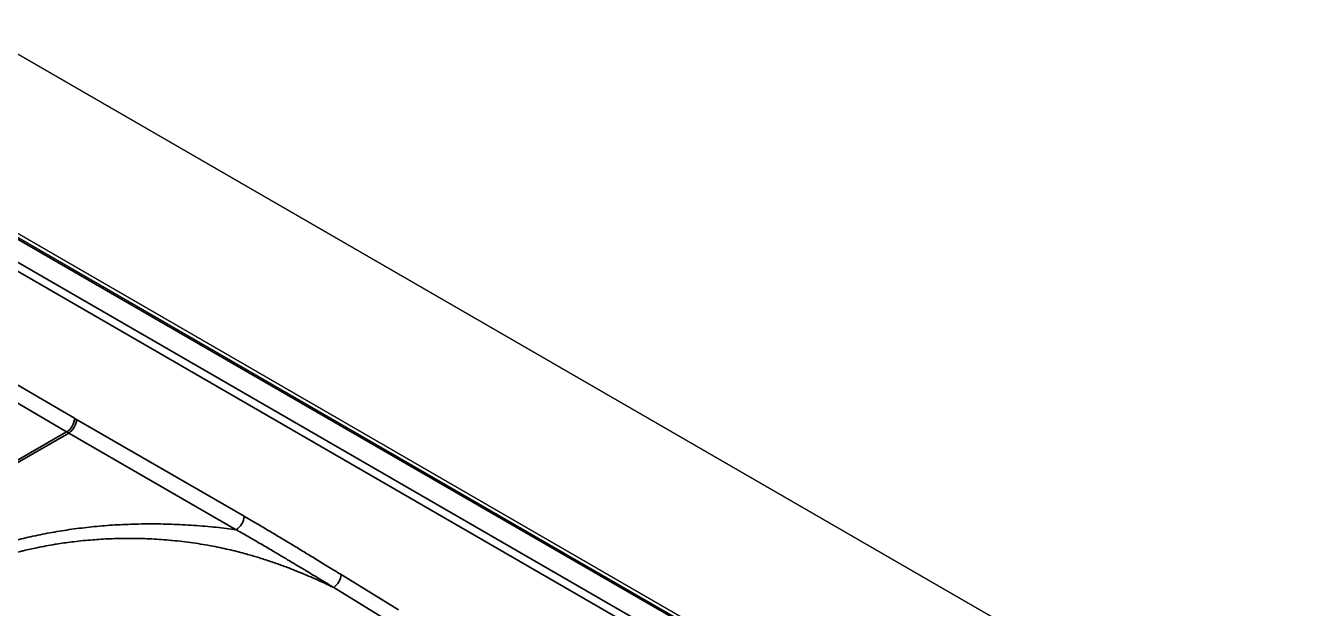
# Model space of a CAD drawing. Header units: millimetres. Extents: x 68 to 2000, y 100 to 2870.
# Drawn here: x 1388.8 to 1445.8, y 914.3 to 940.4 of the extents above; entities that cross this region are included whole.
import ezdxf

# ---------------------------------------------------------------- set-up
doc = ezdxf.new("R2010")
doc.units = ezdxf.units.MM
doc.header["$LTSCALE"] = 10
doc.layers.add('_Sichtbarkanten', color=7, linetype='Continuous', lineweight=25)
doc.layers.add('Sichtbar schmal (ISO)', color=7, linetype='Continuous', lineweight=35)

msp = doc.modelspace()

# ---------------------------------------------------------------- linework, layer by layer
at = {"layer": '_Sichtbarkanten'}
for p, q in [((1274.797, 1004.8), (1592.995, 821.089)), ((1374.5, 939.017), (1479.158, 878.592)), ((1374.764, 939.042), (1479.098, 878.805))]:
    msp.add_line(p, q, dxfattribs=at)
at = {"layer": 'Sichtbar schmal (ISO)'}
for p, q in [((1479.033, 878.58), (1374.375, 939.005)), ((1477.96, 877.767), (1373.315, 938.185)), ((1373.491, 938.487), (1478.137, 878.07)), ((1391.049, 922.826), (1373.315, 933.174)), ((1390.693, 922.222), (1372.959, 932.57)), ((1398.647, 918.439), (1391.139, 922.773)), ((1377.166, 914.412), (1390.693, 922.222)), ((1377.259, 914.358), (1390.786, 922.168)), ((1398.294, 917.834), (1390.786, 922.168)), ((1405.566, 914.241), (1402.994, 915.822)), ((1405.234, 913.663), (1402.663, 915.245))]:
    msp.add_line(p, q, dxfattribs=at)
for centre, major_axis, ratio, start_param, end_param in [((1390.695, 922.629), (0.252, 0.432), 0.574372, 3.929636, 5.482984), ((1390.786, 922.576), (0.25, 0.433), 0.57735, 3.926992, 5.480334), ((1391.481, 945.193), (-11.822, 23.79), 0.585276, 2.414004, 2.418972), ((1390.786, 942.581), (-12.5, 21.651), 0.57735, 2.350959, 2.356194), ((1398.294, 918.242), (0.25, 0.433), 0.57735, 3.926991, 5.480334), ((1402.641, 915.625), (0.262, 0.426), 0.55888, 4.038059, 5.496129)]:
    msp.add_ellipse(centre, major_axis=major_axis, ratio=ratio, start_param=start_param, end_param=end_param, dxfattribs=at)
for points, knots in [([(1380.687, 912.379), (1380.779, 912.543), (1380.981, 912.869), (1381.336, 913.345), (1381.741, 913.806), (1382.195, 914.252), (1382.696, 914.68), (1383.241, 915.088), (1383.83, 915.475), (1384.46, 915.84), (1385.128, 916.182), (1385.833, 916.499), (1386.573, 916.79), (1387.343, 917.055), (1388.143, 917.291), (1388.969, 917.498), (1389.821, 917.677), (1390.696, 917.825), (1391.592, 917.942), (1392.506, 918.027), (1393.441, 918.08), (1394.398, 918.1), (1395.384, 918.085), (1396.401, 918.033), (1397.411, 917.944), (1398.008, 917.872), (1398.294, 917.834)], [0.2730051, 0.2730051, 0.2730051, 0.2730051, 0.3030303, 0.3333333, 0.3636364, 0.3939394, 0.4242424, 0.4545455, 0.4848485, 0.5151515, 0.5454545, 0.5757576, 0.6060606, 0.6363636, 0.6666667, 0.6969697, 0.7272727, 0.7575758, 0.7878788, 0.8181818, 0.8484848, 0.8787879, 0.9090909, 0.9393939, 0.969697, 1, 1, 1, 1]), ([(1381.424, 911.953), (1381.447, 912.006), (1381.47, 912.058), (1381.494, 912.11), (1381.511, 912.144), (1381.527, 912.178), (1381.544, 912.212), (1381.623, 912.37), (1381.711, 912.527), (1381.808, 912.681), (1381.877, 912.791), (1381.951, 912.9), (1382.03, 913.008), (1382.061, 913.051), (1382.092, 913.094), (1382.125, 913.136), (1382.239, 913.285), (1382.362, 913.432), (1382.494, 913.577), (1382.578, 913.669), (1382.666, 913.761), (1382.758, 913.851), (1382.808, 913.902), (1382.86, 913.952), (1382.913, 914.002), (1383.061, 914.141), (1383.217, 914.277), (1383.381, 914.409), (1383.473, 914.484), (1383.567, 914.557), (1383.664, 914.63), (1383.739, 914.686), (1383.816, 914.742), (1383.894, 914.797), (1384.073, 914.923), (1384.259, 915.045), (1384.452, 915.164), (1384.544, 915.221), (1384.638, 915.277), (1384.734, 915.333), (1384.838, 915.392), (1384.943, 915.451), (1385.05, 915.509), (1385.256, 915.62), (1385.469, 915.727), (1385.688, 915.83), (1385.775, 915.871), (1385.863, 915.911), (1385.951, 915.95), (1386.086, 916.01), (1386.222, 916.068), (1386.361, 916.125), (1386.591, 916.219), (1386.827, 916.309), (1387.068, 916.394), (1387.144, 916.421), (1387.221, 916.447), (1387.299, 916.473), (1387.465, 916.529), (1387.634, 916.583), (1387.806, 916.635), (1388.056, 916.71), (1388.311, 916.781), (1388.571, 916.847), (1388.633, 916.862), (1388.695, 916.878), (1388.758, 916.893), (1388.957, 916.941), (1389.158, 916.986), (1389.362, 917.028), (1389.629, 917.084), (1389.901, 917.134), (1390.175, 917.179), (1390.221, 917.186), (1390.266, 917.193), (1390.311, 917.2), (1390.542, 917.236), (1390.775, 917.268), (1391.009, 917.297), (1391.29, 917.33), (1391.574, 917.359), (1391.86, 917.381), (1391.888, 917.383), (1391.915, 917.385), (1391.942, 917.387), (1392.202, 917.407), (1392.463, 917.421), (1392.726, 917.431), (1393.018, 917.441), (1393.311, 917.446), (1393.608, 917.444), (1393.618, 917.444), (1393.629, 917.444), (1393.639, 917.444), (1393.925, 917.442), (1394.214, 917.434), (1394.507, 917.419), (1394.801, 917.405), (1395.099, 917.384), (1395.399, 917.356), (1395.408, 917.355), (1395.417, 917.354), (1395.426, 917.353), (1395.736, 917.324), (1396.048, 917.287), (1396.354, 917.243), (1396.66, 917.199), (1396.96, 917.149), (1397.244, 917.095), (1397.528, 917.041), (1397.796, 916.983), (1398.044, 916.925), (1398.292, 916.867), (1398.52, 916.808), (1398.734, 916.749), (1398.917, 916.699), (1399.09, 916.648), (1399.256, 916.598), (1399.284, 916.589), (1399.312, 916.58), (1399.34, 916.572), (1399.532, 916.512), (1399.715, 916.452), (1399.892, 916.392), (1400.069, 916.332), (1400.239, 916.271), (1400.404, 916.21), (1400.569, 916.149), (1400.729, 916.087), (1400.885, 916.025), (1401.041, 915.964), (1401.194, 915.901), (1401.344, 915.838), (1401.474, 915.784), (1401.601, 915.729), (1401.728, 915.673), (1401.749, 915.664), (1401.77, 915.655), (1401.79, 915.646), (1401.938, 915.581), (1402.084, 915.515), (1402.23, 915.448), (1402.375, 915.381), (1402.52, 915.313), (1402.663, 915.245)], [0.3291591, 0.3291591, 0.3291591, 0.3291591, 0.3357019, 0.3357019, 0.3357019, 0.34, 0.34, 0.34, 0.36, 0.36, 0.36, 0.3743281, 0.3743281, 0.3743281, 0.38, 0.38, 0.38, 0.4, 0.4, 0.4, 0.412835, 0.412835, 0.412835, 0.42, 0.42, 0.42, 0.44, 0.44, 0.44, 0.4512444, 0.4512444, 0.4512444, 0.46, 0.46, 0.46, 0.48, 0.48, 0.48, 0.4896082, 0.4896082, 0.4896082, 0.5, 0.5, 0.5, 0.52, 0.52, 0.52, 0.5279607, 0.5279607, 0.5279607, 0.54, 0.54, 0.54, 0.56, 0.56, 0.56, 0.5663352, 0.5663352, 0.5663352, 0.58, 0.58, 0.58, 0.6, 0.6, 0.6, 0.6047801, 0.6047801, 0.6047801, 0.62, 0.62, 0.62, 0.64, 0.64, 0.64, 0.6432819, 0.6432819, 0.6432819, 0.66, 0.66, 0.66, 0.68, 0.68, 0.68, 0.6819044, 0.6819044, 0.6819044, 0.7, 0.7, 0.7, 0.72, 0.72, 0.72, 0.7207041, 0.7207041, 0.7207041, 0.74, 0.74, 0.74, 0.7594242, 0.7594242, 0.7594242, 0.76, 0.76, 0.76, 0.78, 0.78, 0.78, 0.7999452, 0.7999452, 0.7999452, 0.82, 0.82, 0.82, 0.84, 0.84, 0.84, 0.8570756, 0.8570756, 0.8570756, 0.86, 0.86, 0.86, 0.88, 0.88, 0.88, 0.9, 0.9, 0.9, 0.92, 0.92, 0.92, 0.94, 0.94, 0.94, 0.9572022, 0.9572022, 0.9572022, 0.96, 0.96, 0.96, 0.98, 0.98, 0.98, 1, 1, 1, 1]), ([(1402.663, 915.245), (1402.648, 915.254), (1402.633, 915.263), (1402.617, 915.273), (1402.472, 915.361), (1402.331, 915.446), (1402.194, 915.529), (1402.141, 915.561), (1402.089, 915.593), (1402.037, 915.624), (1401.945, 915.68), (1401.856, 915.734), (1401.767, 915.787), (1401.663, 915.85), (1401.562, 915.911), (1401.462, 915.971), (1401.42, 915.997), (1401.377, 916.022), (1401.336, 916.047), (1401.196, 916.131), (1401.061, 916.212), (1400.929, 916.291), (1400.916, 916.299), (1400.903, 916.306), (1400.89, 916.314), (1400.733, 916.408), (1400.582, 916.499), (1400.425, 916.592), (1400.424, 916.593), (1400.422, 916.593), (1400.421, 916.594), (1400.257, 916.692), (1400.089, 916.791), (1399.916, 916.894), (1399.911, 916.896), (1399.906, 916.899), (1399.901, 916.902), (1399.724, 917.006), (1399.543, 917.113), (1399.362, 917.218), (1399.359, 917.22), (1399.356, 917.222), (1399.354, 917.223), (1399.17, 917.33), (1398.988, 917.436), (1398.811, 917.538), (1398.786, 917.552), (1398.761, 917.567), (1398.736, 917.581), (1398.585, 917.668), (1398.438, 917.752), (1398.294, 917.834)], [0, 0, 0, 0, 0.008805, 0.008805, 0.008805, 0.092691, 0.092691, 0.092691, 0.125, 0.125, 0.125, 0.18237, 0.18237, 0.18237, 0.25, 0.25, 0.25, 0.278844, 0.278844, 0.278844, 0.375, 0.375, 0.375, 0.384612, 0.384612, 0.384612, 0.5, 0.5, 0.5, 0.501165, 0.501165, 0.501165, 0.621687, 0.621687, 0.621687, 0.625, 0.625, 0.625, 0.748078, 0.748078, 0.748078, 0.75, 0.75, 0.75, 0.875, 0.875, 0.875, 0.8925, 0.8925, 0.8925, 1, 1, 1, 1])]:
    msp.add_open_spline(points, degree=3, knots=knots, dxfattribs=at)
msp.add_open_spline([(1402.994, 915.822), (1402.778, 915.955), (1402.363, 916.21), (1401.794, 916.559), (1401.263, 916.882), (1400.775, 917.178), (1400.253, 917.493), (1399.702, 917.821), (1399.157, 918.143), (1398.815, 918.342), (1398.647, 918.439)], degree=3, dxfattribs=at)

doc.saveas('drawing.dxf')
